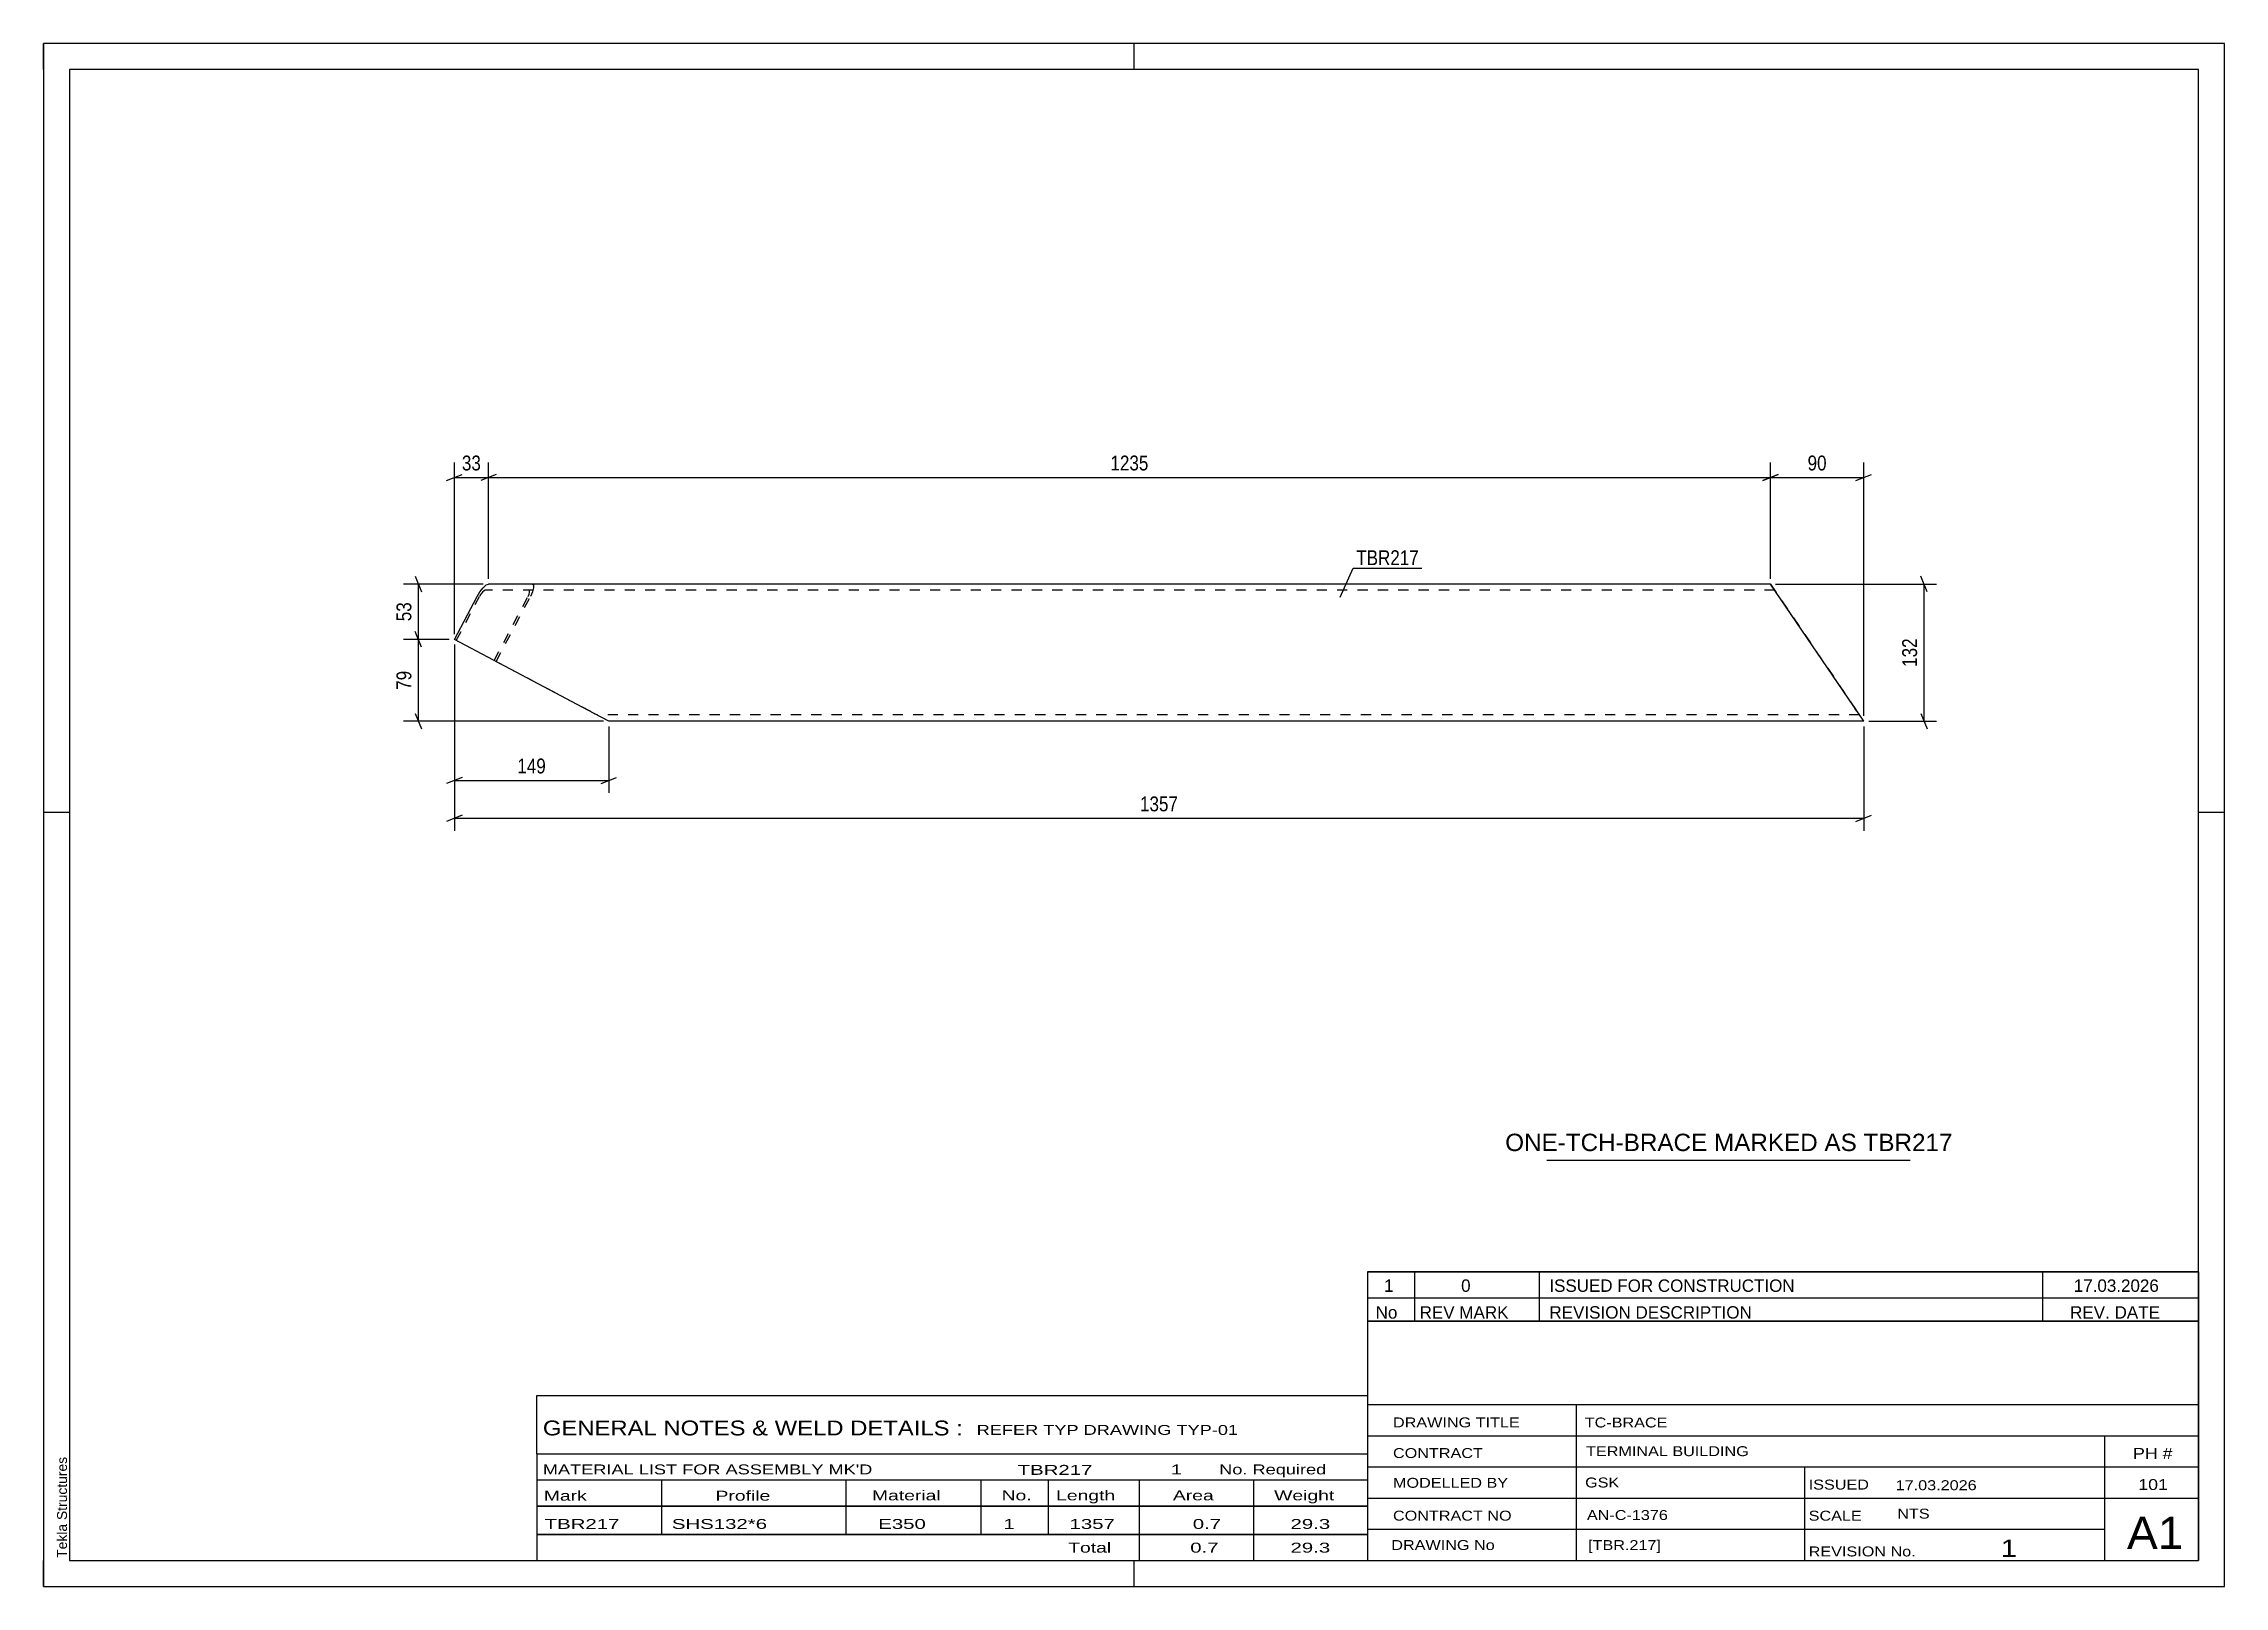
# Model space of a CAD drawing. Header units: millimetres. Extents: x 0 to 420, y 0 to 297.
import ezdxf

# ---------------------------------------------------------------- set-up
doc = ezdxf.new("R2010")
doc.units = ezdxf.units.MM
doc.linetypes.add('DXK_LINE_DOT2', pattern=[3.9198, 1.9599, -1.9599])
doc.styles.add('Arial', font='ARIAL.TTF', dxfattribs={"height": 0.2})
doc.styles.add('Arial Narrow', font='ARIALN.TTF', dxfattribs={"height": 0.2})

# ---------------------------------------------------------------- blocks, each defined once
blk = doc.blocks.new('Unknown-580741013-1161')
at = {"color": 5, "linetype": 'Continuous'}
for p, q in [((420, 297), (0, 297)), ((0, 297), (0, 0)), ((0, 292), (0, 297)), ((210, 292), (210, 297)), ((420, 0), (420, 297)), ((415, 292), (5, 292)), ((5, 292), (5, 5)), ((415, 5), (415, 292)), ((5, 149), (0, 149)), ((420, 149), (415, 149)), ((0, 0), (0, 5)), ((5, 5), (415, 5)), ((210, 0), (210, 5)), ((0, 0), (420, 0))]:
    blk.add_line(p, q, dxfattribs=at)
at = {"color": 174, "linetype": 'Continuous', "style": 'Arial'}
blk.add_text('Tekla Structures', height=1.9102, rotation=90, dxfattribs=at).set_placement((4.5, 5.5))
blk = doc.blocks.new('Part-580741013-1270 - 1252')
at = {"color": 2, "linetype": 'Continuous'}
for p, q in [((79.11, 182.31), (83.47, 190.56)), ((83.47, 190.56), (84.03, 191.48)), ((84.03, 191.48), (84.65, 192.25)), ((84.65, 192.25), (85.22, 192.78)), ((85.22, 192.78), (85.68, 192.96)), ((332.58, 192.96), (85.68, 192.96)), ((332.58, 192.96), (332.58, 192.96)), ((350.53, 166.56), (332.58, 192.96)), ((106.06, 168.04), (79.11, 182.31)), ((108.86, 166.56), (106.06, 168.04)), ((108.86, 166.56), (108.86, 166.56)), ((350.53, 166.56), (108.86, 166.56)), ((350.53, 166.56), (350.53, 166.56))]:
    blk.add_line(p, q, dxfattribs=at)
at = {"color": 7, "linetype": 'DXK_LINE_DOT2'}
for p, q in [((79.47, 182.11), (83.94, 190.56)), ((84.22, 191.02), (83.94, 190.56)), ((84.53, 191.41), (84.22, 191.02)), ((84.82, 191.67), (84.53, 191.41)), ((85.04, 191.76), (84.82, 191.67)), ((333.4, 191.76), (85.04, 191.76)), ((86.78, 178.25), (93.29, 190.56)), ((87.14, 178.05), (93.76, 190.56)), ((93.29, 190.56), (93.5, 191.02)), ((93.59, 191.67), (93.46, 191.76)), ((93.5, 191.02), (93.6, 191.41)), ((93.6, 191.48), (93.59, 191.67)), ((93.6, 191.41), (93.6, 191.48)), ((94.17, 191.48), (93.76, 190.56)), ((94.09, 192.96), (94.36, 192.78)), ((94.38, 192.25), (94.17, 191.48)), ((94.36, 192.78), (94.38, 192.25)), ((332.58, 192.96), (349.72, 167.76)), ((108.86, 166.56), (86.78, 178.25)), ((106.06, 168.04), (106.59, 167.76)), ((349.21, 168.5), (348.9, 168.96)), ((348.9, 168.96), (350.53, 166.56)), ((349.66, 167.85), (349.53, 168.04)), ((106.59, 167.76), (106.59, 167.76)), ((349.72, 167.76), (106.59, 167.76)), ((108.86, 166.56), (108.86, 166.56)), ((349.72, 167.76), (349.66, 167.85)), ((349.72, 167.76), (349.72, 167.76))]:
    blk.add_line(p, q, dxfattribs=at)
blk = doc.blocks.new('StraightDimension-580741013-1362 - 1252')
at = {"color": 7, "linetype": 'Continuous'}
for p, q in [((79.11, 181.31), (79.11, 145.46)), ((350.53, 165.56), (350.53, 145.46)), ((80.61, 148.46), (77.61, 147.26)), ((79.11, 147.86), (350.53, 147.86)), ((349.03, 147.26), (352.03, 148.46))]:
    blk.add_line(p, q, dxfattribs=at)
at = {"color": 0}
blk.add_wipeout([(219.08, 148.61), (219.08, 152.81), (210.56, 152.81), (210.56, 148.61)], dxfattribs=at)
at = {"color": 3, "style": 'Arial Narrow'}
blk.add_text('1357', height=2.863, dxfattribs=at).set_placement((211.16, 149.21))
blk = doc.blocks.new('StraightDimension-580741013-1382 - 1252')
at = {"color": 7, "linetype": 'Continuous'}
for p, q in [((71.57, 194.46), (72.77, 191.46)), ((84.68, 192.96), (69.32, 192.96)), ((72.17, 182.31), (72.17, 192.96)), ((78.11, 182.31), (69.32, 182.31)), ((72.77, 180.81), (71.57, 183.81))]:
    blk.add_line(p, q, dxfattribs=at)
at = {"color": 0}
blk.add_wipeout([(71.42, 190.06), (67.22, 190.06), (67.22, 185.2), (71.42, 185.2)], dxfattribs=at)
at = {"color": 3, "style": 'Arial Narrow'}
blk.add_text('53', height=2.863, rotation=90.0002, dxfattribs=at).set_placement((70.82, 185.8))
blk = doc.blocks.new('StraightDimension-580741013-1383 - 1252')
at = {"color": 7, "linetype": 'Continuous'}
for p, q in [((78.11, 182.31), (69.32, 182.31)), ((72.77, 180.81), (71.57, 183.81)), ((72.17, 166.56), (72.17, 182.31)), ((71.57, 168.06), (72.77, 165.06)), ((107.86, 166.56), (69.32, 166.56))]:
    blk.add_line(p, q, dxfattribs=at)
at = {"color": 0}
blk.add_wipeout([(71.42, 176.86), (67.22, 176.86), (67.22, 172), (71.42, 172)], dxfattribs=at)
at = {"color": 3, "style": 'Arial Narrow'}
blk.add_text('79', height=2.863, rotation=90.0002, dxfattribs=at).set_placement((70.82, 172.6))
blk = doc.blocks.new('StraightDimension-580741013-1400 - 1252')
at = {"color": 7, "linetype": 'Continuous'}
for p, q in [((362.76, 191.46), (361.56, 194.46)), ((333.58, 192.96), (364.56, 192.96)), ((362.16, 166.56), (362.16, 192.96)), ((361.56, 168.06), (362.76, 165.06)), ((351.53, 166.56), (364.56, 166.56))]:
    blk.add_line(p, q, dxfattribs=at)
at = {"color": 0}
blk.add_wipeout([(361.41, 183.1), (357.21, 183.1), (357.21, 176.42), (361.41, 176.42)], dxfattribs=at)
at = {"color": 3, "style": 'Arial Narrow'}
blk.add_text('132', height=2.863, rotation=90.0002, dxfattribs=at).set_placement((360.81, 177.02))
blk = doc.blocks.new('StraightDimension-580741013-1417 - 1252')
at = {"color": 7, "linetype": 'Continuous'}
for p, q in [((79.11, 181.31), (79.11, 152.75)), ((108.86, 165.56), (108.86, 152.75)), ((80.61, 155.75), (77.61, 154.55)), ((107.36, 154.55), (110.36, 155.75)), ((79.11, 155.15), (108.86, 155.15))]:
    blk.add_line(p, q, dxfattribs=at)
at = {"color": 0}
blk.add_wipeout([(97.33, 155.9), (97.33, 160.1), (90.64, 160.1), (90.64, 155.9)], dxfattribs=at)
at = {"color": 3, "style": 'Arial Narrow'}
blk.add_text('149', height=2.863, dxfattribs=at).set_placement((91.24, 156.5))
blk = doc.blocks.new('StraightDimension-580741013-1438 - 1252')
at = {"color": 7, "linetype": 'Continuous'}
for p, q in [((332.58, 193.96), (332.58, 216.33)), ((350.53, 167.56), (350.53, 216.33)), ((334.08, 214.08), (331.08, 212.88)), ((332.58, 213.48), (350.53, 213.48)), ((349.03, 212.88), (352.03, 214.08))]:
    blk.add_line(p, q, dxfattribs=at)
at = {"color": 0}
blk.add_wipeout([(343.99, 214.23), (343.99, 218.43), (339.13, 218.43), (339.13, 214.23)], dxfattribs=at)
at = {"color": 3, "style": 'Arial Narrow'}
blk.add_text('90', height=2.863, dxfattribs=at).set_placement((339.73, 214.83))
blk = doc.blocks.new('StraightDimension-580741013-1439 - 1252')
at = {"color": 7, "linetype": 'Continuous'}
for p, q in [((85.68, 193.96), (85.68, 216.33)), ((332.58, 193.96), (332.58, 216.33)), ((87.18, 214.08), (84.18, 212.88)), ((85.68, 213.48), (332.58, 213.48)), ((331.08, 212.88), (334.08, 214.08))]:
    blk.add_line(p, q, dxfattribs=at)
at = {"color": 0}
blk.add_wipeout([(213.39, 214.23), (213.39, 218.43), (204.87, 218.43), (204.87, 214.23)], dxfattribs=at)
at = {"color": 3, "style": 'Arial Narrow'}
blk.add_text('1235', height=2.863, dxfattribs=at).set_placement((205.47, 214.83))
blk = doc.blocks.new('StraightDimension-580741013-1440 - 1252')
at = {"color": 7, "linetype": 'Continuous'}
for p, q in [((79.11, 183.31), (79.11, 216.33)), ((85.68, 193.96), (85.68, 216.33)), ((77.61, 212.88), (80.61, 214.08)), ((79.11, 213.48), (85.68, 213.48)), ((87.18, 214.08), (84.18, 212.88))]:
    blk.add_line(p, q, dxfattribs=at)
at = {"color": 0}
blk.add_wipeout([(84.82, 214.23), (84.82, 218.43), (79.96, 218.43), (79.96, 214.23)], dxfattribs=at)
at = {"color": 3, "style": 'Arial Narrow'}
blk.add_text('33', height=2.863, dxfattribs=at).set_placement((80.56, 214.83))
blk = doc.blocks.new('Unknown-580741013-1518')
at = {"color": 7, "linetype": 'Continuous'}
for p, q in [((255, 51.05), (255, 5)), ((255, 51.05), (415, 51.05)), ((415, 51), (415, 5)), ((255, 35), (415, 35)), ((295.14, 35), (295.14, 5)), ((255, 29), (415, 29)), ((397, 5.05), (397, 29.05)), ((255, 23), (415, 23)), ((339.14, 23), (339.14, 5)), ((255, 17), (415, 17)), ((255, 11), (397, 11)), ((255, 5), (415, 5))]:
    blk.add_line(p, q, dxfattribs=at)
at = {"color": 7, "style": 'Arial Narrow'}
for s, height, width, p in [('DRAWING TITLE', 1.9089, 1.425378, (259.88, 30.61)), ('TC-BRACE', 1.909, 1.425378, (296.81, 30.59)), ('CONTRACT', 1.909, 1.425378, (259.88, 24.71)), ('TERMINAL BUILDING', 1.9089, 1.425378, (297.06, 25.07)), ('MODELLED BY', 1.9089, 1.425378, (259.88, 18.98)), ('GSK', 1.909, 1.425378, (296.88, 19.04)), ('ISSUED', 1.909, 1.425378, (339.94, 18.64)), ('17.03.2026', 1.909, 1.425378, (356.69, 18.52)), ('CONTRACT NO', 1.9089, 1.425378, (259.88, 12.66)), ('AN-C-1376', 1.909, 1.425378, (297.23, 12.78)), ('SCALE', 1.909, 1.425378, (339.94, 12.65)), ('A1', 6.204, 1.25, (401.24, 7.2)), ('DRAWING No', 1.909, 1.425378, (259.56, 7)), ('[TBR.217]', 1.909, 1.425378, (297.46, 6.99)), ('1', 3.34, 1.5, (376.91, 5.68)), ('REVISION No.', 1.9089, 1.425378, (339.94, 5.77))]:
    blk.add_text(s, height=height, dxfattribs=dict(at, width=width)).set_placement(p)
at = {"color": 7, "linetype": 'Continuous', "style": 'Arial Narrow'}
for s, height, width, p in [('PH #', 2.1, 1.42538, (402.4, 24.55)), ('101', 2.1, 1.42538, (403.41, 18.55)), ('NTS', 1.909, 1.425378, (357, 13.05))]:
    blk.add_text(s, height=height, dxfattribs=dict(at, width=width)).set_placement(p)
blk = doc.blocks.new('Unknown-580741013-1519')
at = {"color": 7, "linetype": 'Continuous'}
for p, q in [((255, 60.55), (415, 60.55)), ((415, 60.55), (255, 60.55)), ((255, 60.55), (255, 55.55)), ((264, 60.55), (264, 55.55)), ((288, 60.55), (288, 55.55)), ((385, 60.55), (385, 55.55)), ((415, 60.55), (415, 55.55)), ((255, 55.55), (415, 55.55)), ((255, 55.55), (255, 51.05)), ((255, 55.55), (415, 55.55)), ((264, 55.55), (264, 51.05)), ((288, 55.55), (288, 51.05)), ((385, 55.55), (385, 51.05)), ((415, 55.55), (415, 51.05)), ((415, 51.05), (255, 51.05))]:
    blk.add_line(p, q, dxfattribs=at)
at = {"color": 7, "linetype": 'Continuous', "style": 'Arial Narrow'}
for s, height, width, p in [('1', 2.39, 1.196471, (258.16, 56.7)), ('0', 2.39, 1.196471, (273, 56.7)), ('ISSUED FOR CONSTRUCTION', 2.3861, 1.196471, (290, 56.7)), ('17.03.2026', 2.386, 1.196471, (391, 56.7)), ('No', 2.386, 1.2, (256.54, 51.55)), ('REV MARK', 2.386, 1.2, (265, 51.55)), ('REVISION DESCRIPTION', 2.3861, 1.2, (290, 51.55)), ('REV. DATE', 2.386, 1.2, (390.28, 51.55))]:
    blk.add_text(s, height=height, dxfattribs=dict(at, width=width)).set_placement(p)
blk = doc.blocks.new('Unknown-580741013-1520')
at = {"color": 7, "linetype": 'Continuous'}
for p, q in [((95, 36.75), (255, 36.75)), ((95, 25.5), (95, 36.75)), ((255, 36.75), (255, 25.5)), ((95, 25.5), (255, 25.5)), ((95, 25.5), (95, 20.5)), ((255, 25.5), (255, 20.5)), ((95, 20.5), (255, 20.5)), ((95, 20.5), (95, 15.5)), ((119, 20.5), (119, 15.5)), ((154.5, 20.5), (154.5, 15.5)), ((180.5, 20.5), (180.5, 15.5)), ((193.5, 20.5), (193.5, 15.5)), ((211, 20.5), (211, 15.5)), ((233, 20.5), (233, 15.5)), ((255, 20.5), (255, 15.5)), ((95, 15.5), (255, 15.5)), ((95, 15.45), (95, 10.05)), ((95, 15.45), (255, 15.45)), ((119, 15.5), (119, 10)), ((154.5, 15.5), (154.5, 10)), ((180.5, 15.5), (180.5, 10)), ((193.5, 15.5), (193.5, 10)), ((211, 15.5), (211, 10)), ((233, 15.5), (233, 10)), ((255, 15.45), (255, 10.05)), ((95, 10.05), (255, 10.05)), ((95, 10), (255, 10)), ((95, 10), (95, 5)), ((211, 10), (211, 5)), ((233, 10), (233, 5)), ((255, 10), (255, 5)), ((95, 5), (255, 5))]:
    blk.add_line(p, q, dxfattribs=at)
at = {"color": 7, "style": 'Arial Narrow'}
for s, height, width, p in [('GENERAL NOTES & WELD DETAILS :', 2.8633, 1.4, (96.15, 29.06)), ('REFER TYP DRAWING TYP-01', 1.9089, 1.6, (179.7, 29.16)), ("MATERIAL LIST FOR ASSEMBLY MK'D", 1.9089, 1.6, (96.15, 21.56)), ('TBR217', 1.909, 1.794707, (187.59, 21.47)), ('1', 1.91, 1.794707, (217.08, 21.56)), ('No. Required', 1.9089, 1.6, (226.41, 21.56)), ('Mark', 1.909, 1.7, (96.34, 16.5)), ('Profile', 1.909, 1.7, (129.41, 16.5)), ('Material', 1.909, 1.7, (159.54, 16.56)), ('No.', 1.909, 1.7, (184.5, 16.56)), ('Length', 1.909, 1.7, (195, 16.56)), ('Area', 1.909, 1.7, (217.5, 16.56)), ('Weight', 1.909, 1.7, (237, 16.56))]:
    blk.add_text(s, height=height, dxfattribs=dict(at, width=width)).set_placement(p)
at = {"color": 7, "linetype": 'Continuous', "style": 'Arial Narrow'}
for s, height, width, p in [('TBR217', 1.909, 1.794707, (96.5, 11.06)), ('SHS132*6', 1.909, 1.794707, (121, 11.06)), ('E350', 1.909, 1.794707, (160.74, 11.06)), ('1', 1.91, 1.794707, (184.86, 11.06)), ('1357', 1.909, 1.794707, (197.58, 11.06)), ('0.7', 1.909, 1.794707, (221.32, 11.06)), ('29.3', 1.909, 1.794707, (240.14, 11.06)), ('Total', 1.909, 1.7, (197.33, 6.5)), ('0.7', 1.909, 1.794707, (220.83, 6.5)), ('29.3', 1.909, 1.794707, (240.14, 6.5))]:
    blk.add_text(s, height=height, dxfattribs=dict(at, width=width)).set_placement(p)
blk = doc.blocks.new('Unknown-580741013-1521')
at = {"color": 7, "linetype": 'Continuous'}
blk.add_line((289.5, 82.05), (359.5, 82.05), dxfattribs=at)
at = {"color": 7, "style": 'Arial'}
blk.add_text('ONE-TCH-BRACE MARKED AS TBR217', height=3.3428, dxfattribs=at).set_placement((281.49, 83.8))
blk = doc.blocks.new('Mark-580741013-1265 - 1252')
at = {"color": 0}
blk.add_wipeout([(264.86, 196.6), (264.86, 199.6), (252.81, 199.6), (252.81, 196.6)], dxfattribs=at)
blk.add_wipeout([(264.86, 196.6), (264.86, 199.6), (252.81, 199.6), (252.81, 196.6)], dxfattribs=at)
at = {"color": 30, "linetype": 'Continuous'}
for p, q in [((249.69, 190.46), (252.21, 196)), ((252.21, 196), (265.46, 196))]:
    blk.add_line(p, q, dxfattribs=at)
at = {"color": 3, "style": 'Arial Narrow'}
blk.add_text('TBR217', height=2.863, dxfattribs=at).set_placement((252.81, 196.6))

msp = doc.modelspace()

# ---------------------------------------------------------------- block references
for name in ['Unknown-580741013-1161', 'Part-580741013-1270 - 1252', 'Unknown-580741013-1521', 'Unknown-580741013-1519', 'Unknown-580741013-1518', 'Unknown-580741013-1520']:
    msp.add_blockref(name, (0, 0))

# ---------------------------------------------------------------- next in the draw order: block references
msp.add_blockref('StraightDimension-580741013-1362 - 1252', (0, 0))

# ---------------------------------------------------------------- next in the draw order: block references
for name in ['StraightDimension-580741013-1382 - 1252', 'StraightDimension-580741013-1400 - 1252']:
    msp.add_blockref(name, (0, 0))

# ---------------------------------------------------------------- next in the draw order: block references
for name in ['StraightDimension-580741013-1438 - 1252', 'StraightDimension-580741013-1383 - 1252']:
    msp.add_blockref(name, (0, 0))

# ---------------------------------------------------------------- next in the draw order: block references
for name in ['StraightDimension-580741013-1439 - 1252', 'StraightDimension-580741013-1417 - 1252']:
    msp.add_blockref(name, (0, 0))

# ---------------------------------------------------------------- next in the draw order: block references
for name in ['StraightDimension-580741013-1440 - 1252', 'Mark-580741013-1265 - 1252']:
    msp.add_blockref(name, (0, 0))

doc.saveas('drawing.dxf')
